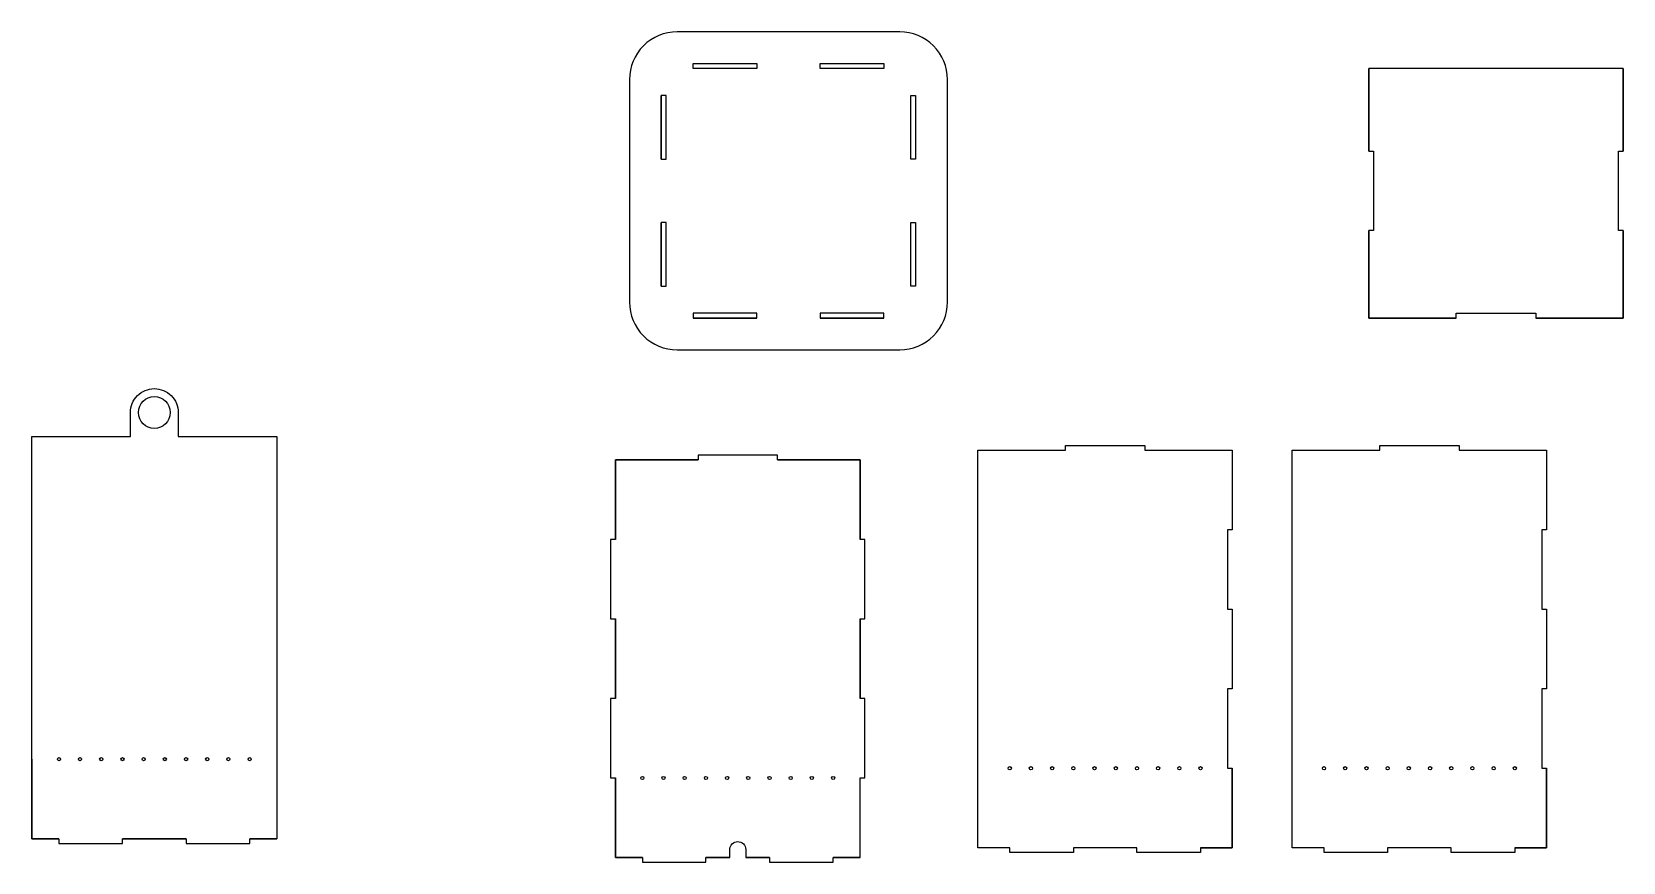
# Model space of a CAD drawing. Header units: millimetres. Extents: x -242 to 759, y -368 to 154.
import ezdxf

# ---------------------------------------------------------------- set-up
doc = ezdxf.new("R2010")
doc.units = ezdxf.units.MM
doc.header["$MEASUREMENT"] = 0

msp = doc.modelspace()

# ---------------------------------------------------------------- linework, layer by layer
for p, q in [((748.6, -26.1), (758.6, -26.1)), ((352.7, -109.2), (407.7, -109.2)), ((457.7, -109.2), (512.7, -109.2)), ((512.7, -109.2), (512.7, -159.2)), ((550.4, -109.2), (605.4, -109.2)), ((655.4, -109.2), (710.4, -109.2)), ((710.4, -109.2), (710.4, -159.2)), ((512.7, -159.2), (509.7, -159.2)), ((509.7, -159.2), (509.7, -209.2)), ((710.4, -159.2), (707.4, -159.2)), ((707.4, -159.2), (707.4, -209.2)), ((509.7, -209.2), (512.7, -209.2)), ((512.7, -209.2), (512.7, -259.2)), ((707.4, -209.2), (710.4, -209.2)), ((710.4, -209.2), (710.4, -259.2)), ((124.6, -265.3), (124.6, -215.3)), ((278.6, -215.3), (278.6, -265.3)), ((512.7, -259.2), (509.7, -259.2)), ((509.7, -259.2), (509.7, -309.2)), ((710.4, -259.2), (707.4, -259.2)), ((707.4, -259.2), (707.4, -309.2)), ((509.7, -309.2), (512.7, -309.2)), ((707.4, -309.2), (710.4, -309.2)), ((261.6, -315.3), (261.6, -315.3)), ((-145.4, -353.5), (-185.4, -353.5)), ((201.6, -355.3), (201.6, -355.3)), ((452.7, -359.2), (412.7, -359.2)), ((650.4, -359.2), (610.4, -359.2)), ((141.6, -365.3), (124.6, -365.3)), ((181.6, -365.3), (196.6, -365.3)), ((181.6, -365.3), (196.6, -365.3)), ((196.6, -365.3), (181.6, -365.3)), ((278.6, -365.3), (261.6, -365.3))]:
    msp.add_line(p, q)
msp.add_lwpolyline([(163.5, -46.1), (303.5, -46.1, 0.414214), (333.5, -16.1), (333.5, 123.9, 0.414214), (303.5, 153.9), (163.5, 153.9, 0.414214), (133.5, 123.9), (133.5, -16.1, 0.414214)], format="xyb", close=True)
for points in [[(173.5, 133.9), (213.5, 133.9)], [(253.5, 133.9), (293.5, 133.9)], [(598.6, 78.9), (598.6, 130.9)], [(758.6, 130.9), (758.6, 78.9)], [(153.5, 73.9), (153.5, 113.9)], [(313.5, 113.9), (313.5, 73.9)], [(153.5, -6.1), (153.5, 33.9)], [(313.5, 33.9), (313.5, -6.1)], [(653.6, -26.1), (598.6, -26.1), (598.6, 28.9)], [(758.6, 28.9), (758.6, -26.1), (703.6, -26.1)], [(213.5, -26.1), (173.5, -26.1)], [(293.5, -26.1), (253.5, -26.1)], [(-225.4, -353.5), (-242.4, -353.5), (-242.4, -103.5), (-242.4, -100.5), (-180.4, -100.5)], [(-150.4, -100.5), (-88.4, -100.5), (-88.4, -103.5), (-88.4, -253.5), (-88.4, -353.5)], [(372.7, -359.2), (352.7, -359.2), (352.7, -109.2), (407.7, -109.2), (407.7, -106.2), (457.7, -106.2), (457.7, -109.2), (512.7, -109.2), (512.7, -159.2)], [(570.4, -359.2), (550.4, -359.2), (550.4, -109.2), (605.4, -109.2), (605.4, -106.2), (655.4, -106.2), (655.4, -109.2), (710.4, -109.2), (710.4, -159.2)], [(124.6, -165.3), (124.6, -115.3), (176.6, -115.3)], [(216.6, -365.3), (206.6, -365.3), (221.6, -365.3), (221.6, -368.3), (261.6, -368.3), (261.6, -365.3), (278.6, -365.3), (278.6, -315.3), (281.6, -315.3), (281.6, -265.3), (278.6, -265.3), (278.6, -215.3), (281.6, -215.3), (281.6, -165.3), (278.6, -165.3), (278.6, -115.3), (278.6, -165.3)], [(512.7, -209.2), (512.7, -259.2)], [(710.4, -209.2), (710.4, -259.2)], [(-242.4, -303.5), (-242.4, -353.5), (-225.4, -353.5), (-225.4, -356.5), (-185.4, -356.5), (-185.4, -353.5), (-145.4, -353.5), (-145.4, -356.5), (-105.4, -356.5), (-105.4, -353.5), (-88.4, -353.5), (-105.4, -353.5)], [(492.7, -359.2), (512.7, -359.2), (492.7, -359.2), (492.7, -362.2), (452.7, -362.2), (452.7, -359.2), (412.7, -359.2), (412.7, -362.2), (372.7, -362.2), (372.7, -359.2), (352.7, -359.2), (352.7, -309.2)], [(690.4, -359.2), (710.4, -359.2), (690.4, -359.2), (690.4, -362.2), (650.4, -362.2), (650.4, -359.2), (610.4, -359.2), (610.4, -362.2), (570.4, -362.2), (570.4, -359.2), (550.4, -359.2), (550.4, -309.2)]]:
    msp.add_lwpolyline(points)
for points in [[(173.5, 130.9), (173.5, 133.9), (213.5, 133.9), (213.5, 130.9)], [(253.5, 130.9), (253.5, 133.9), (293.5, 133.9), (293.5, 130.9)], [(598.6, 130.9), (598.6, 78.9), (601.6, 78.9), (601.6, 28.9), (598.6, 28.9), (598.6, -26.1), (653.6, -26.1), (653.6, -23.1), (703.6, -23.1), (703.6, -26.1), (758.6, -26.1), (758.6, 28.9), (755.6, 28.9), (755.6, 78.9), (758.6, 78.9), (758.6, 130.9)], [(156.5, 113.9), (153.5, 113.9), (153.5, 73.9), (156.5, 73.9)], [(313.5, 73.9), (310.5, 73.9), (310.5, 113.9), (313.5, 113.9)], [(156.5, 33.9), (153.5, 33.9), (153.5, -6.1), (156.5, -6.1)], [(310.5, -6.1), (310.5, 33.9), (313.5, 33.9), (313.5, -6.1)], [(213.5, -26.1), (213.5, -23.1), (173.5, -23.1), (173.5, -26.1)], [(293.5, -23.1), (253.5, -23.1), (253.5, -26.1), (293.5, -26.1)], [(512.7, -309.2), (512.7, -359.2)], [(710.4, -309.2), (710.4, -359.2)]]:
    msp.add_lwpolyline(points, close=True)
for points in [[(-242.4, -100.5), (-180.4, -100.5), (-180.4, -85.5, -0.414214), (-165.4, -70.5), (-165.4, -70.5, -0.414214), (-150.4, -85.5), (-150.4, -100.5), (-88.4, -100.5)], [(226.6, -115.3), (278.6, -115.3), (226.6, -115.3), (226.6, -112.3), (176.6, -112.3), (176.6, -115.3), (124.6, -115.3), (124.6, -165.3), (121.6, -165.3), (121.6, -215.3), (124.6, -215.3), (124.6, -265.3), (121.6, -265.3), (121.6, -315.3), (124.6, -315.3), (124.6, -365.3), (124.6, -315.3), (124.6, -365.3), (141.6, -365.3), (141.6, -368.3), (181.6, -368.3), (181.6, -365.3), (196.6, -365.3), (196.6, -360.3, -0.414214), (201.6, -355.3, -0.414214), (206.6, -360.3), (206.6, -365.3), (221.6, -365.3), (206.6, -365.3)]]:
    msp.add_lwpolyline(points, format="xyb")
for centre, radius in [((-165.4, -85.5), 10), ((-225.4, -303.5), 1), ((-212.1, -303.5), 1), ((-198.8, -303.5), 1), ((-185.4, -303.5), 1), ((-172.1, -303.5), 1), ((-158.8, -303.5), 1), ((-145.4, -303.5), 1), ((-132.1, -303.5), 1), ((-118.8, -303.5), 1), ((-105.4, -303.5), 1), ((372.7, -309.2), 1), ((386, -309.2), 1), ((399.4, -309.2), 1), ((412.7, -309.2), 1), ((426, -309.2), 1), ((439.4, -309.2), 1), ((452.7, -309.2), 1), ((466, -309.2), 1), ((479.4, -309.2), 1), ((492.7, -309.2), 1), ((570.4, -309.2), 1), ((583.7, -309.2), 1), ((597.1, -309.2), 1), ((610.4, -309.2), 1), ((623.7, -309.2), 1), ((637.1, -309.2), 1), ((650.4, -309.2), 1), ((663.7, -309.2), 1), ((677.1, -309.2), 1), ((690.4, -309.2), 1), ((141.6, -315.3), 1), ((154.9, -315.3), 1), ((168.2, -315.3), 1), ((181.6, -315.3), 1), ((194.9, -315.3), 1), ((208.2, -315.3), 1), ((221.6, -315.3), 1), ((234.9, -315.3), 1), ((248.2, -315.3), 1), ((261.6, -315.3), 1)]:
    msp.add_circle(centre, radius)

doc.saveas('drawing.dxf')
